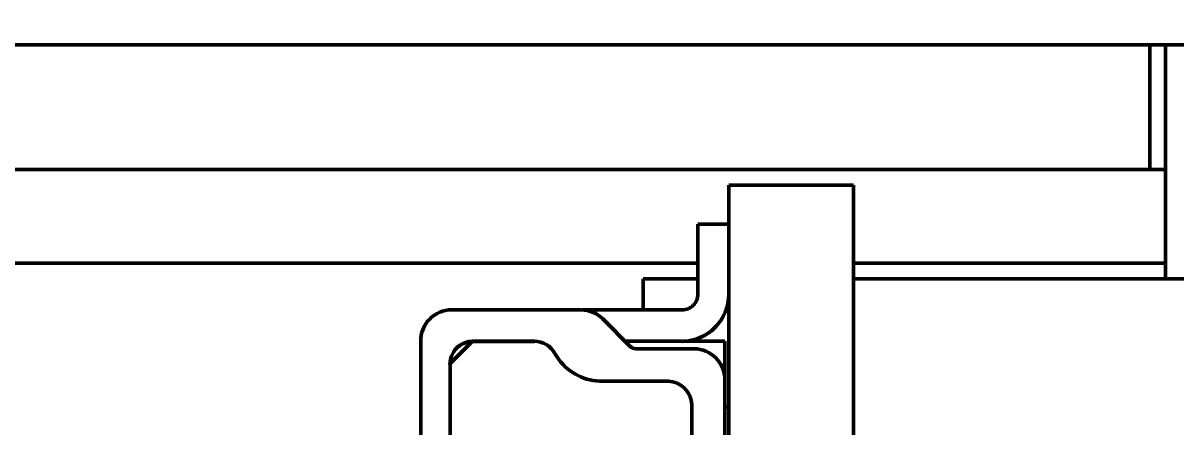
# Model space of a CAD drawing. Header units: millimetres. Extents: x 3118 to 4801, y 919 to 1849.
# Drawn here: x 3443.81 to 3458.59, y 1637.43 to 1642.61 of the extents above; entities that cross this region are included whole.
import ezdxf

# ---------------------------------------------------------------- set-up
doc = ezdxf.new("R2010")
doc.units = ezdxf.units.MM
doc.header["$LTSCALE"] = 1.8
doc.layers.add('외형선(ISO)', color=7, linetype='Continuous', lineweight=50)
doc.layers.add('치수(ISO)', color=7, linetype='Continuous', lineweight=25)
doc.styles.add('레이블 문자 (JIS)', font='')
doc.styles.get('레이블 문자 (JIS)').set_extended_font_data('Gulim')
doc.dimstyles.new('복사 대상기본값 (JIS)', dxfattribs={"dimscale": 1.5, "dimtxt": 3, "dimasz": 2, "dimexe": 1, "dimexo": 0.5, "dimgap": 0.8, "dimtad": 1, "dimdsep": 46, "dimtxsty": '레이블 문자 (JIS)', "dimblk": 'Filled-1', "dimcen": 0.09, "dimdle": 10, "dimclrd": 256, "dimclre": 256, "dimclrt": 256, "dimazin": 2, "dimtfac": 0.666667, "dimtmove": 0, "dimatfit": 3, "dimldrblk": 'OPEN', "dimfxl": 1, "dimtolj": 1, "dimtzin": 0, "dimlwd": -1, "dimlwe": -1, "dimarcsym": 0})

# ---------------------------------------------------------------- blocks, each defined once
blk = doc.blocks.new('Filled-1')
at = {"color": 0}
for p, q in [((0, 0), (-1, 0.1)), ((-1, 0.1), (-1, -0.1)), ((-1, 0), (0, 0)), ((-1, -0.1), (0, 0))]:
    blk.add_line(p, q, dxfattribs=at)
at = {"color": 0, "flags": 128}
blk.add_lwpolyline([(-1, -0.1), (0, 0), (-1, 0.1), (-1, -0.1)], dxfattribs=at)
at = {"color": 0}
blk.add_solid([(-1, -0.1), (0, 0), (-1, 0.1), (-1, -0.1)], dxfattribs=at)
blk = doc.blocks.new('*D656')
at = {"layer": 'Defpoints', "color": 0}
for p in [(3533.46, 1664.327), (3308.46, 1639.327), (3533.46, 1631.327)]:
    blk.add_point(p, dxfattribs=at)
at = {"layer": '치수(ISO)'}
for p, q in [((3308.46, 1640.077), (3308.46, 1665.827)), ((3533.46, 1632.077), (3533.46, 1665.827)), ((3311.46, 1664.327), (3530.46, 1664.327))]:
    blk.add_line(p, q, dxfattribs=at)
at = {"layer": '치수(ISO)', "linetype": 'ByBlock', "xscale": 3, "yscale": 3, "zscale": 3, "rotation": 180}
blk.add_blockref('Filled-1', (3308.46, 1664.327), dxfattribs=at)
at = {"layer": '치수(ISO)', "linetype": 'ByBlock', "xscale": 3, "yscale": 3, "zscale": 3}
blk.add_blockref('Filled-1', (3533.46, 1664.327), dxfattribs=at)
at = {"layer": '치수(ISO)', "insert": (3420.98, 1682.707), "char_height": 15, "attachment_point": 2, "style": '레이블 문자 (JIS)'}
blk.add_mtext('\\A1;225', dxfattribs=at)
blk = doc.blocks.new('_Open')
at = {"color": 0, "linetype": 'ByBlock', "lineweight": -2}
for p, q in [((-1, 0.1667), (0, 0)), ((-1, -0.1667), (0, 0)), ((0, 0), (-1, 0))]:
    blk.add_line(p, q, dxfattribs=at)

msp = doc.modelspace()

# ---------------------------------------------------------------- linework, layer by layer
at = {"layer": '외형선(ISO)'}
for p, q in [((3458.26, 1642.327), (3442.06, 1642.327)), ((3458.26, 1642.327), (3458.46, 1642.327)), ((3458.26, 1640.727), (3458.26, 1642.327)), ((3458.46, 1640.727), (3458.46, 1642.327)), ((3465.46, 1642.327), (3458.46, 1642.327)), ((3458.26, 1640.727), (3442.06, 1640.727)), ((3458.46, 1640.727), (3458.26, 1640.727)), ((3458.46, 1640.727), (3458.46, 1639.327)), ((3452.86, 1631.026), (3452.86, 1640.527)), ((3452.86, 1640.527), (3454.46, 1640.527)), ((3454.46, 1640.527), (3454.46, 1613.237)), ((3452.463, 1640.027), (3452.463, 1639.878)), ((3452.86, 1640.027), (3452.463, 1640.027)), ((3452.463, 1639.129), (3452.463, 1639.878)), ((3452.463, 1639.527), (3441.86, 1639.527)), ((3458.46, 1639.527), (3454.46, 1639.527)), ((3452.463, 1639.327), (3451.76, 1639.327)), ((3451.76, 1639.327), (3451.76, 1638.927)), ((3454.46, 1639.327), (3463.46, 1639.327)), ((3449.307, 1638.928), (3450.973, 1638.928)), ((3450.989, 1638.927), (3452.261, 1638.927)), ((3452.821, 1638.917), (3452.821, 1638.917)), ((3452.83, 1638.944), (3452.83, 1638.944)), ((3451.597, 1638.456), (3451.244, 1638.812)), ((3448.91, 1638.529), (3448.91, 1638.529)), ((3448.91, 1631.628), (3448.91, 1638.527)), ((3449.575, 1638.524), (3449.285, 1638.239)), ((3449.587, 1638.524), (3449.587, 1638.523)), ((3449.587, 1638.524), (3450.367, 1638.524)), ((3449.587, 1638.523), (3450.367, 1638.523)), ((3451.53, 1638.524), (3452.261, 1638.524)), ((3452.261, 1638.524), (3451.53, 1638.524)), ((3452.261, 1638.524), (3452.261, 1638.524)), ((3452.811, 1638.527), (3452.318, 1638.527)), ((3452.811, 1631.627), (3452.811, 1638.527)), ((3450.629, 1638.369), (3450.682, 1638.29)), ((3450.629, 1638.369), (3450.629, 1638.369)), ((3450.629, 1638.369), (3450.682, 1638.29)), ((3452.412, 1638.428), (3451.67, 1638.428)), ((3449.285, 1631.927), (3449.285, 1638.228)), ((3450.682, 1638.29), (3450.682, 1638.29)), ((3452.81, 1638.03), (3452.81, 1632.125)), ((3451.241, 1638.012), (3452.082, 1638.012)), ((3451.241, 1638.012), (3452.082, 1638.012)), ((3452.082, 1638.012), (3452.082, 1638.012)), ((3452.385, 1637.71), (3452.385, 1632.445)), ((3452.86, 1637.677), (3452.811, 1637.677))]:
    msp.add_line(p, q, dxfattribs=at)
for centre, radius, start, end in [((3452.263, 1639.127), 0.2, 269.5114, 0.4876), ((3452.253, 1639.13), 0.607, 270.7633, 359.8765), ((3452.263, 1639.127), 0.2, 0.016, 0.4876), ((3452.263, 1639.127), 0.2, 0.0204, 0.4876), ((3452.263, 1639.127), 0.2, 0.0044, 0.4876), ((3452.253, 1639.13), 0.607, 342.1542, 359.8765), ((3449.308, 1638.529), 0.399, 90.1577, 180.418), ((3450.953, 1638.509), 0.42, 46.182, 87.2117), ((3452.253, 1639.13), 0.607, 276.314, 342.1572), ((3449.58, 1638.228), 0.296, 88.6742, 180.0384), ((3449.58, 1638.228), 0.296, 90.9701, 114.4471), ((3449.58, 1638.228), 0.296, 88.6742, 90.9438), ((3450.363, 1638.217), 0.307, 29.7248, 89.2155), ((3450.363, 1638.217), 0.307, 29.7248, 89.2155), ((3452.253, 1639.13), 0.607, 270.7633, 276.201), ((3451.671, 1638.538), 0.11, 228.0501, 269.4468), ((3452.409, 1638.028), 0.401, 0.3933, 89.6067), ((3449.58, 1638.228), 0.296, 177.7687, 180.0384), ((3451.233, 1638.699), 0.687, 216.5781, 270.6678), ((3451.233, 1638.699), 0.687, 216.5781, 270.6678), ((3452.074, 1637.702), 0.31, 1.3904, 88.6195), ((3452.074, 1637.702), 0.31, 1.3799, 88.6195)]:
    msp.add_arc(centre, radius, start, end, dxfattribs=at)
msp.add_ellipse((3451.635, 1638.927), major_axis=(-0.647, 0), ratio=0.00002, start_param=6.220639, end_param=6.234653, dxfattribs=at)
for points, knots in [([(3452.821, 1638.917), (3452.821, 1638.918), (3452.822, 1638.921), (3452.824, 1638.925), (3452.824, 1638.927), (3452.825, 1638.93), (3452.827, 1638.933), (3452.828, 1638.937), (3452.829, 1638.941), (3452.83, 1638.945)], [0.008069114, 0.008069114, 0.008069114, 0.008069114, 0.009892536, 0.009892536, 0.009892536, 0.010920491, 0.010920491, 0.010920491, 0.012099133, 0.012099133, 0.012099133, 0.012099133]), ([(3452.83, 1638.944), (3452.83, 1638.943), (3452.83, 1638.942), (3452.828, 1638.938), (3452.827, 1638.935), (3452.825, 1638.929), (3452.824, 1638.927), (3452.823, 1638.922), (3452.822, 1638.92), (3452.821, 1638.918), (3452.821, 1638.917), (3452.821, 1638.917), (3452.821, 1638.917), (3452.821, 1638.917)], [0.003417457, 0.003417457, 0.003417457, 0.003417457, 0.003726475, 0.003726475, 0.004678232, 0.004678232, 0.005629988, 0.005629988, 0.006552972, 0.006552972, 0.007475957, 0.007475957, 0.007497659, 0.007497659, 0.007497659, 0.007497659]), ([(3449.285, 1638.239), (3449.286, 1638.271), (3449.293, 1638.304), (3449.318, 1638.37), (3449.338, 1638.401), (3449.377, 1638.444), (3449.399, 1638.462), (3449.427, 1638.481), (3449.439, 1638.487), (3449.454, 1638.495), (3449.458, 1638.497), (3449.458, 1638.497), (3449.458, 1638.497), (3449.458, 1638.497)], [-0.16826855, -0.16826855, -0.16826855, -0.16826855, -0.15883778, -0.15883778, -0.1482632, -0.1482632, -0.14005556, -0.14005556, -0.13355742, -0.13355742, -0.12705927, -0.12705927, -0.12686221, -0.12686221, -0.12686221, -0.12686221])]:
    msp.add_open_spline(points, degree=3, knots=knots, dxfattribs=at)

# ---------------------------------------------------------------- dimensions: what is measured, and where the dimension line sits
at = {"layer": '치수(ISO)'}
dim = msp.add_linear_dim(base=(3533.46, 1664.327), p1=(3308.46, 1639.327), p2=(3533.46, 1631.327), angle=180, dimstyle='복사 대상기본값 (JIS)', override={"dimtxt": 10, "dimgap": 2, "dimtxsty": '레이블 문자 (JIS)', "dimtofl": 0, "dimatfit": 1, "dimldrblk": 'Open'}, dxfattribs=at)
dim.commit()
dim.dimension.update_dxf_attribs({"geometry": '*D656', "text_midpoint": (3420.98, 1664.327), "dimtype": 160})

doc.saveas('drawing.dxf')
